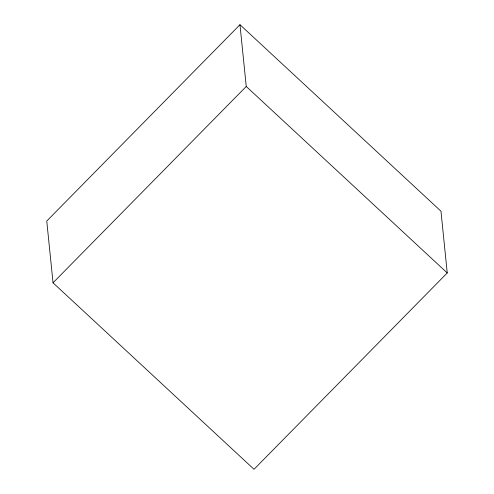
<?xml version="1.0" encoding="UTF-8"?>
<svg xmlns="http://www.w3.org/2000/svg" width="494" height="494" viewBox="0 0 494 494"><rect width="100%" height="100%" fill="white"/><g stroke="black" fill="none" stroke-linecap="round" stroke-linejoin="round"><path stroke-width="0.74" d="M239.973 24.7L46.757 221.046L53.031 282.803L254.027 469.3L447.243 272.954L440.969 211.197L239.973 24.7L246.247 86.456L447.243 272.954M53.031 282.803L246.247 86.456"/></g></svg>
